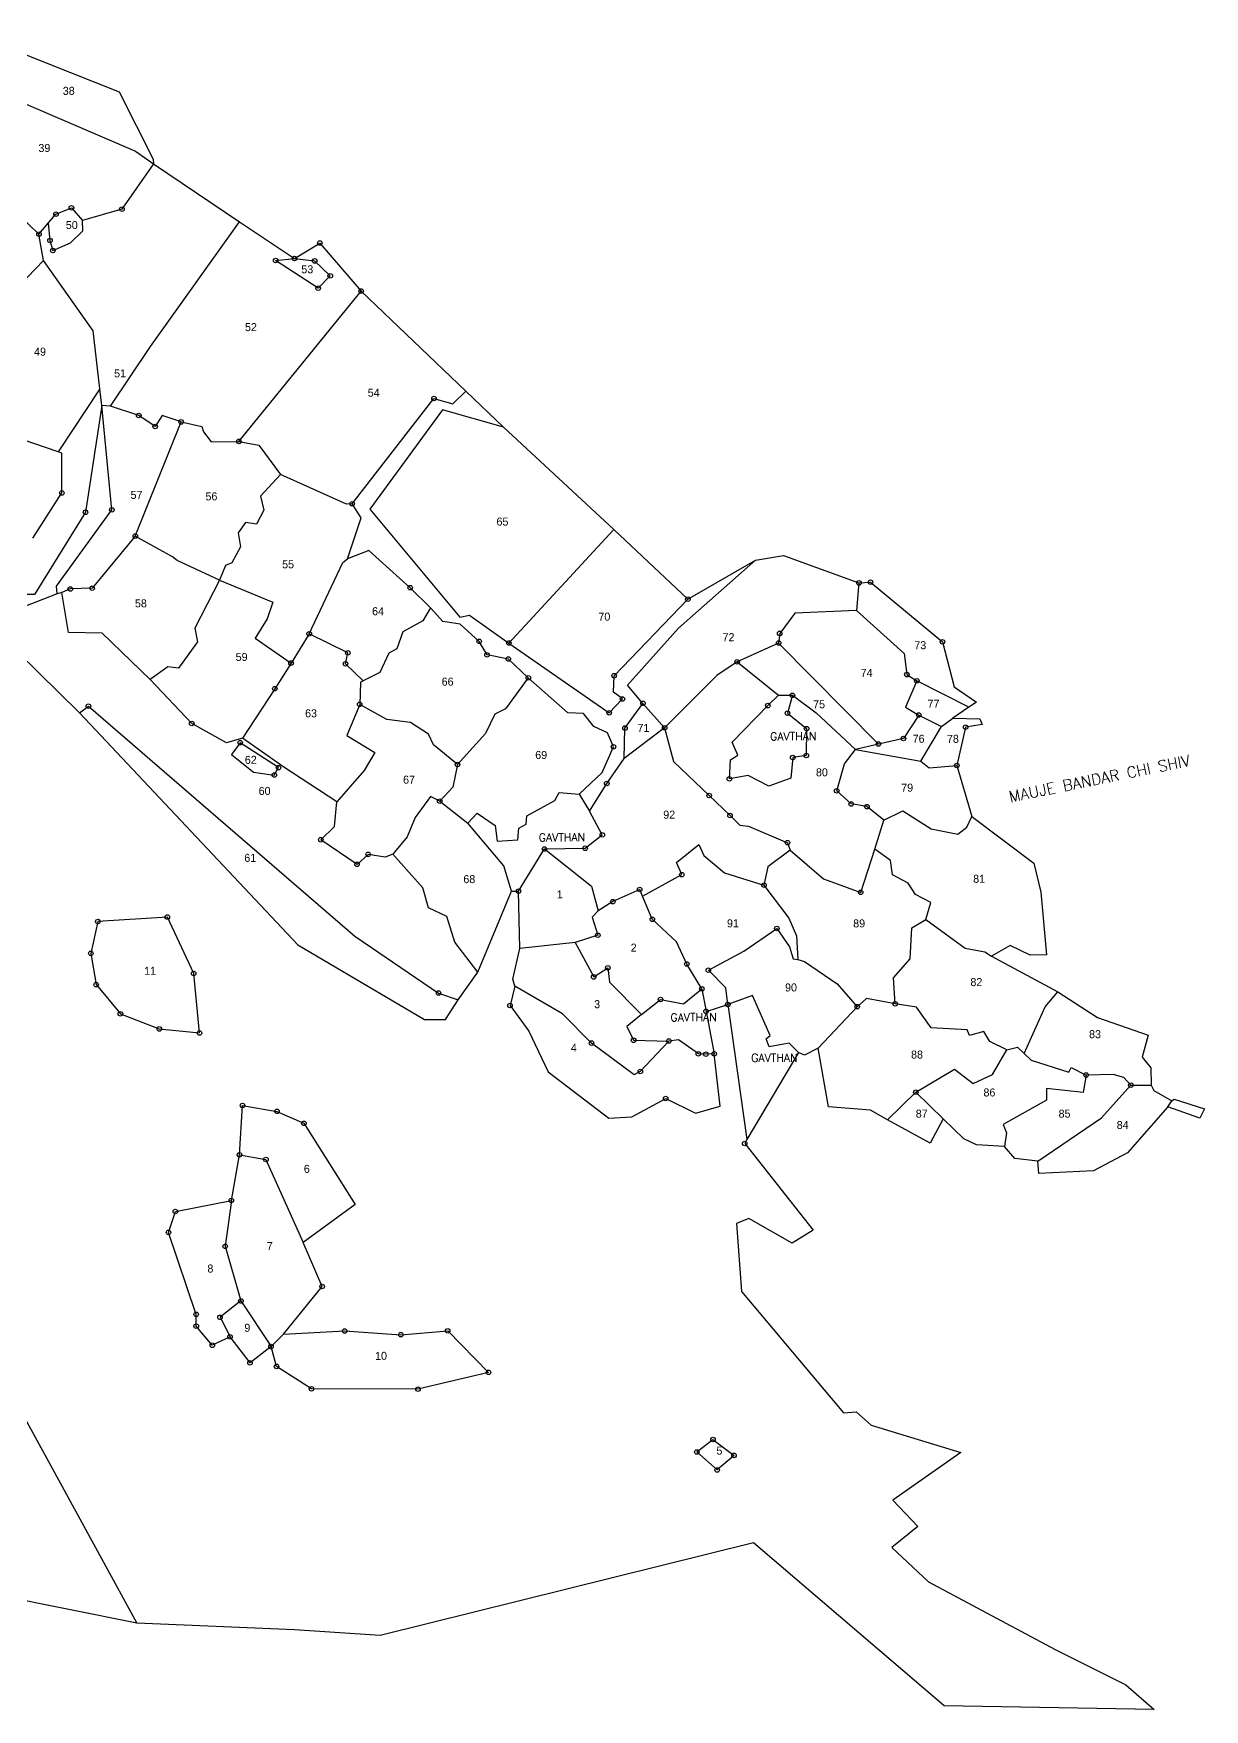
# Model space of a CAD drawing. Header units: metres. Extents: x 263410 to 265930, y 2158755 to 2160873.
# Drawn here: x 264609 to 265930, y 2158755 to 2160648 of the extents above; entities that cross this region are included whole.
import ezdxf

# ---------------------------------------------------------------- set-up
doc = ezdxf.new("R2010")
doc.units = ezdxf.units.M
for name, color, linetype in [('OFF', 1, 'Continuous'), ('POLY_PARCEL', 6, 'Continuous'), ('POLY_ROAD', 30, 'Continuous'), ('SYM_STONE', 1, 'Continuous'), ('TEXT_MAPIN', 7, 'Continuous'), ('TEXT_MAPOUT', 7, 'Continuous'), ('TEXT_PARCEL', 7, 'Continuous'), ('V_BOUND_LINE', 7, 'Continuous')]:
    doc.layers.add(name, color=color, linetype=linetype)
doc.styles.get("Standard").update_dxf_attribs({"font": 'simplex.shx'})
doc.styles.add('TEXT_MAP', font='KRDEV050.TTF', dxfattribs={"height": 1.8})

msp = doc.modelspace()

# ---------------------------------------------------------------- linework, layer by layer
at = {"layer": 'OFF'}
for p, q in [((264685.7, 2160227.5), (264685.5, 2160227.6)), ((264695.4, 2160226.9), (264685.7, 2160227.5)), ((265562, 2159845.4), (265536, 2159839.2)), ((265224.3, 2159788.9), (265235.8, 2159769.5))]:
    msp.add_line(p, q, dxfattribs=at)
at = {"layer": 'POLY_PARCEL'}
for p, q in [((264527.3, 2160599.2), (264723.7, 2160514.7)), ((264723.7, 2160514.7), (264743.8, 2160500.5)), ((264743.8, 2160500.5), (264708.3, 2160449.3)), ((264633.9, 2160443.7), (264651.3, 2160450.9)), ((264651.3, 2160450.9), (264663.9, 2160436.7)), ((264708.3, 2160449.3), (264663.9, 2160436.7)), ((264592.8, 2160442.2), (264614.7, 2160421.2)), ((264614.7, 2160421.2), (264625.1, 2160433.4)), ((264625.1, 2160433.4), (264633.9, 2160443.7)), ((264625.1, 2160433.4), (264627.1, 2160413.9)), ((264664.2, 2160425), (264663.9, 2160436.7)), ((264740.7, 2160294.3), (264840.9, 2160434.9)), ((264620, 2160391.3), (264614.7, 2160421.2)), ((264627.1, 2160413.9), (264630.4, 2160402.6)), ((264630.4, 2160402.6), (264650.3, 2160411.4)), ((264650.3, 2160411.4), (264664.2, 2160425)), ((264881.8, 2160391.3), (264903.1, 2160393.6)), ((264903.1, 2160393.6), (264925.8, 2160390.9)), ((264592.6, 2160363.1), (264620, 2160391.3)), ((264675.9, 2160312), (264620, 2160391.3)), ((264929.8, 2160360.1), (264881.8, 2160391.3)), ((264925.8, 2160390.9), (264943.4, 2160374.1)), ((264943.4, 2160374.1), (264929.8, 2160360.1)), ((264840.3, 2160187.1), (264978.2, 2160356.9)), ((264683.2, 2160246.4), (264675.9, 2160312)), ((264695.4, 2160226.9), (264740.7, 2160294.3)), ((264683.2, 2160246.4), (264636.5, 2160175.3)), ((264685.5, 2160227.6), (264683.2, 2160246.4)), ((264685.5, 2160227.6), (264667.2, 2160107.1)), ((264697, 2160109.8), (264685.5, 2160227.6)), ((264727.3, 2160216.4), (264695.4, 2160226.9)), ((264723.4, 2160080.2), (264775.2, 2160209.1)), ((264745.9, 2160203.9), (264727.3, 2160216.4)), ((264753.7, 2160216.5), (264745.9, 2160203.9)), ((264775.2, 2160209.1), (264753.7, 2160216.5)), ((264775.2, 2160209.1), (264798.6, 2160204.1)), ((264798.6, 2160204.1), (264800.5, 2160197.9)), ((264636.5, 2160175.3), (264595.8, 2160189.4)), ((264800.5, 2160197.9), (264809, 2160186.6)), ((264809, 2160186.6), (264840.3, 2160187.1)), ((264840.3, 2160187.1), (264862.9, 2160182.7)), ((264640.5, 2160173.8), (264636.5, 2160175.3)), ((264640.5, 2160128.9), (264640.5, 2160173.8)), ((264862.9, 2160182.7), (264887.1, 2160149.8)), ((264887.1, 2160149.8), (264864.6, 2160125.2)), ((264961.6, 2160116.4), (264887.1, 2160149.8)), ((264607.7, 2160077.9), (264640.5, 2160128.9)), ((264634.3, 2160023.6), (264697, 2160109.8)), ((264868.4, 2160109.3), (264860.3, 2160093.6)), ((264864.6, 2160125.2), (264868.4, 2160109.3)), ((264968.2, 2160116.7), (264961.6, 2160116.4)), ((264667.2, 2160107.1), (264609.7, 2160014.2)), ((264847.8, 2160095.6), (264839.4, 2160084)), ((264860.3, 2160093.6), (264847.8, 2160095.6)), ((264723.4, 2160080.2), (264674.8, 2160021.3)), ((264765.3, 2160056.9), (264723.4, 2160080.2)), ((264839.4, 2160084), (264842.2, 2160068.1)), ((265263.3, 2160087.5), (265145, 2159959.4)), ((264770.8, 2160052.5), (264765.3, 2160056.9)), ((264818.3, 2160030.6), (264770.8, 2160052.5)), ((264842.2, 2160068.1), (264832.4, 2160050)), ((264957.5, 2160050.5), (264962.9, 2160054.6)), ((264825.2, 2160047), (264818.3, 2160030.6)), ((264832.4, 2160050), (264825.2, 2160047)), ((264919.7, 2159969.8), (264957.5, 2160050.5)), ((264635.1, 2160015.1), (264584.1, 2159995.2)), ((264609.7, 2160014.2), (264601, 2160014.3)), ((264635.1, 2160015.1), (264634.3, 2160023.6)), ((264640.5, 2160016.4), (264635.1, 2160015.1)), ((264650, 2160020.5), (264640.5, 2160016.4)), ((264648, 2159971.3), (264640.5, 2160016.4)), ((264674.8, 2160021.3), (264650, 2160020.5)), ((264818.3, 2160030.6), (264790.6, 2159976.2)), ((264818.3, 2160030.6), (264878.6, 2160005.7)), ((265540, 2160027.3), (265537.2, 2159996.1)), ((264878.6, 2160005.7), (264872.2, 2159986.7)), ((265056.6, 2159999.2), (265048, 2159984.6)), ((265537.2, 2159996.1), (265467.8, 2159993.1)), ((265537.2, 2159996.1), (265591.1, 2159947.5)), ((264790.6, 2159976.2), (264793.6, 2159960.9)), ((264872.2, 2159986.7), (264858.8, 2159964.9)), ((265048, 2159984.6), (265025.3, 2159971.9)), ((265467.8, 2159993.1), (265450.6, 2159970.3)), ((264564.8, 2159974.7), (264660.5, 2159880.7)), ((264686.1, 2159970.7), (264648, 2159971.3)), ((264740, 2159918.3), (264686.1, 2159970.7)), ((264793.6, 2159960.9), (264772.2, 2159931)), ((264858.8, 2159964.9), (264899.2, 2159936.8)), ((264919.7, 2159969.8), (264899.2, 2159936.8)), ((264963.3, 2159948.3), (264919.7, 2159969.8)), ((265025.3, 2159971.9), (265018.5, 2159952.9)), ((265449.4, 2159959.4), (265402.5, 2159938.2)), ((265450.6, 2159970.3), (265449.4, 2159959.4)), ((265562, 2159845.4), (265449.4, 2159959.4)), ((264960.6, 2159936), (264963.3, 2159948.3)), ((265009.4, 2159948.1), (264999.4, 2159926.3)), ((265018.5, 2159952.9), (265009.4, 2159948.1)), ((265402.5, 2159938.2), (265379.8, 2159922.9)), ((265402.5, 2159938.2), (265449.3, 2159900.7)), ((265591.1, 2159947.5), (265594.1, 2159923.8)), ((264760, 2159932.6), (264740, 2159918.3)), ((264772.2, 2159931), (264760, 2159932.6)), ((264899.2, 2159936.8), (264880.8, 2159907.9)), ((264980.5, 2159916.8), (264960.6, 2159936)), ((264999.4, 2159926.3), (264980.5, 2159916.8)), ((265166.9, 2159920.1), (265141, 2159885)), ((265379.8, 2159922.9), (265320.7, 2159863.6)), ((265594.1, 2159923.8), (265605.3, 2159916.8)), ((264787.1, 2159868.5), (264740, 2159918.3)), ((264880.8, 2159907.9), (264844.3, 2159852.1)), ((264977.7, 2159915.4), (264976.6, 2159890.2)), ((264980.5, 2159916.8), (264977.7, 2159915.4)), ((265437.2, 2159888.8), (265449.3, 2159900.7)), ((265449.3, 2159900.7), (265464.9, 2159900.4)), ((265464.9, 2159900.4), (265459.4, 2159880.3)), ((265464.9, 2159900.4), (265491.8, 2159880.5)), ((265605.3, 2159916.8), (265592.5, 2159886.9)), ((265664.1, 2159886.9), (265605.3, 2159916.8)), ((264660.5, 2159880.7), (264670.5, 2159888.2)), ((264670.5, 2159888.2), (264783.9, 2159790.1)), ((264976.6, 2159890.2), (264962.1, 2159854.9)), ((265007.1, 2159873), (264976.6, 2159890.2)), ((265141, 2159885), (265129.2, 2159879.2)), ((265320.7, 2159863.6), (265296.3, 2159891.3)), ((265397.1, 2159847.5), (265437.2, 2159888.8)), ((265592.5, 2159886.9), (265607.5, 2159878.1)), ((264660.5, 2159880.7), (264906.8, 2159618.6)), ((264826.3, 2159846.6), (264787.1, 2159868.5)), ((265034, 2159869.7), (265007.1, 2159873)), ((265054.1, 2159856.5), (265034, 2159869.7)), ((265129.2, 2159879.2), (265118.5, 2159857.1)), ((265320.7, 2159863.6), (265275.2, 2159829.1)), ((265320.7, 2159863.6), (265330.8, 2159825.6)), ((265459.4, 2159880.3), (265480.9, 2159862.8)), ((265480.9, 2159862.8), (265480.6, 2159832.5)), ((265491.8, 2159880.5), (265536, 2159839.2)), ((265607.5, 2159878.1), (265590.2, 2159851.6)), ((265607.5, 2159878.1), (265633.2, 2159865)), ((265609.9, 2159826.2), (265633.2, 2159865)), ((265633.2, 2159865), (265646.1, 2159874.5)), ((264840.6, 2159851), (264826.3, 2159846.6)), ((264841.8, 2159846.9), (264832.1, 2159833.6)), ((264844.3, 2159852.1), (264840.6, 2159851)), ((264885, 2159818.7), (264841.8, 2159846.9)), ((264887.2, 2159821.8), (264844.3, 2159852.1)), ((264962.1, 2159854.9), (264993.8, 2159836)), ((265059.9, 2159844.3), (265054.1, 2159856.5)), ((265087, 2159822.3), (265059.9, 2159844.3)), ((265118.5, 2159857.1), (265087, 2159822.3)), ((265403.2, 2159832.9), (265397.1, 2159847.5)), ((265590.2, 2159851.6), (265562, 2159845.4)), ((264832.1, 2159833.6), (264856.8, 2159813.7)), ((264993.8, 2159836), (264981.8, 2159815.5)), ((265330.8, 2159825.6), (265370.9, 2159787.3)), ((265393.8, 2159806.1), (265395.1, 2159827.5)), ((265395.1, 2159827.5), (265403.2, 2159832.9)), ((265465.3, 2159830.1), (265463, 2159807)), ((265480.6, 2159832.5), (265465.3, 2159830.1)), ((265523.8, 2159823.2), (265536, 2159839.2)), ((265536, 2159839.2), (265609.9, 2159826.2)), ((265609.9, 2159826.2), (265619.1, 2159818.4)), ((264856.8, 2159813.7), (264880.2, 2159810.4)), ((264880.2, 2159810.4), (264885, 2159818.7)), ((264889.8, 2159820), (264887.2, 2159821.8)), ((264950.8, 2159780.1), (264889.8, 2159820)), ((264981.8, 2159815.5), (264950.8, 2159780.1)), ((265087, 2159822.3), (265081.8, 2159796.5)), ((265414.9, 2159809.9), (265393.8, 2159806.1)), ((265438.4, 2159797.7), (265414.9, 2159809.9)), ((265463, 2159807), (265438.4, 2159797.7)), ((265514.9, 2159792.6), (265523.8, 2159823.2)), ((265619.1, 2159818.4), (265650.5, 2159821.2)), ((264783.9, 2159790.1), (264971, 2159628.4)), ((265056.4, 2159786.2), (265039.1, 2159762.4)), ((265066.9, 2159780.8), (265056.4, 2159786.2)), ((265081.8, 2159796.5), (265066.9, 2159780.8)), ((265196.8, 2159781.6), (265201.6, 2159790.8)), ((265201.6, 2159790.8), (265224.3, 2159788.9)), ((265370.9, 2159787.3), (265394.5, 2159764.6)), ((265531.3, 2159777.7), (265514.9, 2159792.6)), ((264948.3, 2159752.2), (264950.8, 2159780.1)), ((265066.9, 2159780.8), (265098.8, 2159756.2)), ((265098.8, 2159756.2), (265109.1, 2159767.4)), ((265109.1, 2159767.4), (265129.6, 2159753.5)), ((265165.3, 2159764.2), (265196.8, 2159781.6)), ((265250.4, 2159742.8), (265235.8, 2159769.5)), ((265549, 2159774.7), (265531.3, 2159777.7)), ((265568.1, 2159759.5), (265549, 2159774.7)), ((265568.1, 2159759.5), (265589.5, 2159770.1)), ((265589.5, 2159770.1), (265621.5, 2159749.8)), ((264932.7, 2159737.3), (264948.3, 2159752.2)), ((265039.1, 2159762.4), (265030.3, 2159740.6)), ((265139.1, 2159707.7), (265098.8, 2159756.2)), ((265129.6, 2159753.5), (265131.7, 2159735.6)), ((265155.1, 2159737.3), (265156.1, 2159750.2)), ((265156.1, 2159750.2), (265164.3, 2159755)), ((265164.3, 2159755), (265165.3, 2159764.2)), ((265394.5, 2159764.6), (265405.7, 2159753.8)), ((265405.7, 2159753.8), (265415.3, 2159752.5)), ((265415.3, 2159752.5), (265459.4, 2159734)), ((265557.8, 2159726.8), (265568.1, 2159759.5)), ((265621.5, 2159749.8), (265651.5, 2159743.5)), ((265651.5, 2159743.5), (265661.7, 2159751.6)), ((265661.7, 2159751.6), (265667.2, 2159763.5)), ((264973.6, 2159709.5), (264932.7, 2159737.3)), ((265030.3, 2159740.6), (265014.2, 2159721.2)), ((265131.7, 2159735.6), (265155.1, 2159737.3)), ((265231, 2159727.7), (265250.4, 2159742.8)), ((265334.3, 2159711.5), (265359.2, 2159731.9)), ((265359.2, 2159731.9), (265365, 2159719.7)), ((265459.4, 2159734), (265462.5, 2159725.5)), ((264986.2, 2159720.8), (264973.6, 2159709.5)), ((265005.2, 2159717.5), (264986.2, 2159720.8)), ((265014.2, 2159721.2), (265005.2, 2159717.5)), ((265047.7, 2159683), (265014.2, 2159721.2)), ((265155.9, 2159679.3), (265185.1, 2159726.9)), ((265185.1, 2159726.9), (265231, 2159727.7)), ((265185.1, 2159726.9), (265238.1, 2159685)), ((265340.1, 2159697.9), (265334.3, 2159711.5)), ((265365, 2159719.7), (265388.2, 2159700.1)), ((265462.5, 2159725.5), (265437.3, 2159706.6)), ((265462.5, 2159725.5), (265500, 2159693.3)), ((265542, 2159677.9), (265557.8, 2159726.8)), ((265575.7, 2159714), (265557.8, 2159726.8)), ((265577.7, 2159697.7), (265575.7, 2159714)), ((265147.9, 2159679.4), (265139.1, 2159707.7)), ((265295.8, 2159673.5), (265340.1, 2159697.9)), ((265388.2, 2159700.1), (265432.8, 2159686)), ((265437.3, 2159706.6), (265432.8, 2159686)), ((265500, 2159693.3), (265542, 2159677.9)), ((265595.7, 2159688.2), (265577.7, 2159697.7)), ((265054.1, 2159660.6), (265047.7, 2159683)), ((265110, 2159587.8), (265147.9, 2159679.4)), ((265147.9, 2159679.4), (265155.9, 2159679.3)), ((265157.4, 2159614.4), (265155.9, 2159679.3)), ((265238.1, 2159685), (265245.9, 2159657.2)), ((265292.6, 2159681.1), (265262.3, 2159667.4)), ((265295.8, 2159673.5), (265292.6, 2159681.1)), ((265306.8, 2159647.5), (265295.8, 2159673.5)), ((265432.8, 2159686), (265460.9, 2159648.8)), ((265603.9, 2159675.4), (265595.7, 2159688.2)), ((265621, 2159666.3), (265603.9, 2159675.4)), ((265074.8, 2159650.8), (265054.1, 2159660.6)), ((265245.9, 2159657.2), (265238.8, 2159649.7)), ((265262.3, 2159667.4), (265245.9, 2159657.2)), ((265615.6, 2159647.2), (265621, 2159666.3)), ((264681.2, 2159645), (264673.2, 2159609)), ((264759.6, 2159650), (264681.2, 2159645)), ((264789.3, 2159586.3), (264759.6, 2159650)), ((265083.8, 2159621.6), (265074.8, 2159650.8)), ((265238.8, 2159649.7), (265245.3, 2159629.6)), ((265334.1, 2159622.1), (265306.8, 2159647.5)), ((265410, 2159611.5), (265447.3, 2159637.1)), ((265447.3, 2159637.1), (265461.6, 2159616.5)), ((265460.9, 2159648.8), (265469.7, 2159628.9)), ((265597.9, 2159602.7), (265599.8, 2159637.7)), ((265599.8, 2159637.7), (265615.6, 2159647.2)), ((265615.6, 2159647.2), (265659.9, 2159614.8)), ((264906.8, 2159618.6), (265049.6, 2159534.2)), ((264971, 2159628.4), (265065.6, 2159564.2)), ((265110, 2159587.8), (265083.8, 2159621.6)), ((265219.8, 2159621.4), (265157.4, 2159614.4)), ((265245.3, 2159629.6), (265219.8, 2159621.4)), ((265219.8, 2159621.4), (265240.7, 2159582.4)), ((265345.7, 2159597), (265334.1, 2159622.1)), ((265461.6, 2159616.5), (265465.8, 2159602.9)), ((265469.7, 2159628.9), (265471, 2159602.1)), ((264673.2, 2159609), (264679.3, 2159573.7)), ((265149.6, 2159579.7), (265157.4, 2159614.4)), ((265362.7, 2159568.9), (265345.7, 2159597)), ((265370.1, 2159590), (265410, 2159611.5)), ((265465.8, 2159602.9), (265471, 2159602.1)), ((265471, 2159602.1), (265478.7, 2159599.7)), ((265478.7, 2159599.7), (265515.6, 2159574.5)), ((265579.1, 2159581.2), (265597.9, 2159602.7)), ((265659.9, 2159614.8), (265682, 2159610.8)), ((265682, 2159610.8), (265689.7, 2159606)), ((264795.9, 2159519.1), (264789.3, 2159586.3)), ((265087.9, 2159556.4), (265110, 2159587.8)), ((265151.6, 2159571.9), (265149.6, 2159579.7)), ((265240.7, 2159582.4), (265256.6, 2159592.7)), ((265256.6, 2159592.7), (265258.4, 2159576.4)), ((265389.9, 2159570), (265370.1, 2159590)), ((265580.9, 2159552), (265579.1, 2159581.2)), ((264679.3, 2159573.7), (264706.6, 2159540.8)), ((265065.6, 2159564.2), (265087.9, 2159556.4)), ((265151.6, 2159571.9), (265146.3, 2159550.2)), ((265205.5, 2159540.9), (265151.6, 2159571.9)), ((265258.4, 2159576.4), (265294.7, 2159539.8)), ((265342, 2159551.9), (265362.7, 2159568.9)), ((265362.7, 2159568.9), (265367.5, 2159543.5)), ((265392, 2159551.3), (265389.9, 2159570)), ((265419.7, 2159561.3), (265392, 2159551.3)), ((265439.9, 2159516.2), (265419.7, 2159561.3)), ((265515.6, 2159574.5), (265538, 2159548.8)), ((265750.1, 2159548.5), (265764.5, 2159565.5)), ((264706.6, 2159540.8), (264750.5, 2159523.7)), ((265073.4, 2159534.3), (265087.9, 2159556.4)), ((265146.3, 2159550.2), (265167.6, 2159521)), ((265238.2, 2159507.7), (265205.5, 2159540.9)), ((265294.7, 2159539.8), (265316.1, 2159556.9)), ((265316.1, 2159556.9), (265342, 2159551.9)), ((265367.5, 2159543.5), (265392, 2159551.3)), ((265367.5, 2159543.5), (265376.7, 2159495.6)), ((265392, 2159551.3), (265413.3, 2159398.7)), ((265538, 2159548.8), (265494, 2159502.1)), ((265548.6, 2159558), (265538, 2159548.8)), ((265580.9, 2159552), (265548.6, 2159558)), ((265605, 2159548.3), (265580.9, 2159552)), ((265621.6, 2159525), (265605, 2159548.3)), ((265726.5, 2159495.9), (265750.1, 2159548.5)), ((264750.5, 2159523.7), (264795.9, 2159519.1)), ((265049.6, 2159534.2), (265073.4, 2159534.3)), ((265294.7, 2159539.8), (265278.1, 2159526.5)), ((265278.1, 2159526.5), (265285.7, 2159510.9)), ((265662.1, 2159522.7), (265621.6, 2159525)), ((265664.8, 2159516.3), (265662.1, 2159522.7)), ((265167.6, 2159521), (265189.2, 2159475.3)), ((265286.5, 2159471.9), (265238.2, 2159507.7)), ((265285.7, 2159510.9), (265325.5, 2159510)), ((265325.5, 2159510), (265293.3, 2159475.6)), ((265336.3, 2159511.4), (265325.5, 2159510)), ((265358.8, 2159495.5), (265336.3, 2159511.4)), ((265435.4, 2159512.6), (265439.9, 2159516.2)), ((265438.8, 2159503.6), (265435.4, 2159512.6)), ((265461.1, 2159507.6), (265438.8, 2159503.6)), ((265471.6, 2159496.9), (265461.1, 2159507.6)), ((265681.1, 2159520.8), (265664.8, 2159516.3)), ((265687.6, 2159509.6), (265681.1, 2159520.8)), ((265706.9, 2159500.1), (265687.6, 2159509.6)), ((265706.9, 2159500.1), (265718.8, 2159503.2)), ((265718.8, 2159503.2), (265726.5, 2159495.9)), ((265367.3, 2159495.2), (265358.8, 2159495.5)), ((265376.7, 2159495.6), (265367.3, 2159495.2)), ((265383.5, 2159436.5), (265376.7, 2159495.6)), ((265690.8, 2159472.2), (265706.9, 2159500.1)), ((265726.5, 2159495.9), (265734.5, 2159488.3)), ((265734.5, 2159488.3), (265776.7, 2159474.9)), ((265189.2, 2159475.3), (265257.6, 2159422.9)), ((265293.3, 2159475.6), (265286.5, 2159471.9)), ((265604.2, 2159452.2), (265648, 2159478.2)), ((265648, 2159478.2), (265668.8, 2159462)), ((265668.8, 2159462), (265690.8, 2159472.2)), ((265776.7, 2159474.9), (265779.4, 2159480)), ((265779.4, 2159480), (265796.4, 2159471.6)), ((265796.4, 2159471.6), (265793.1, 2159451.9)), ((265827, 2159472.4), (265796.4, 2159471.6)), ((265839, 2159468.7), (265827, 2159472.4)), ((265846.8, 2159460.2), (265839, 2159468.7)), ((265604.2, 2159452.2), (265572.2, 2159421.2)), ((265635.2, 2159422.1), (265604.2, 2159452.2)), ((265793.1, 2159451.9), (265751.6, 2159456.5)), ((265751.6, 2159456.5), (265751.6, 2159443.2)), ((265813.8, 2159423.4), (265846.8, 2159460.2)), ((265846.8, 2159460.2), (265869.9, 2159460.3)), ((264841, 2159381.5), (264844.4, 2159437.3)), ((264844.4, 2159437.3), (264883.3, 2159430.6)), ((264883.3, 2159430.6), (264913.7, 2159417.1)), ((265283.6, 2159424.3), (265321.9, 2159445.1)), ((265321.9, 2159445.1), (265355.7, 2159428.6)), ((265355.7, 2159428.6), (265383.5, 2159436.5)), ((265751.6, 2159443.2), (265702.8, 2159415.6)), ((265888.7, 2159435.9), (265893.1, 2159442.4)), ((264913.7, 2159417.1), (264971.6, 2159325.3)), ((265257.6, 2159422.9), (265283.6, 2159424.3)), ((265702.8, 2159415.6), (265706.4, 2159406.4)), ((265742, 2159374.3), (265813.8, 2159423.4)), ((265706.4, 2159406.4), (265704.2, 2159391.1)), ((264831.8, 2159329.9), (264841, 2159381.5)), ((264841, 2159381.5), (264870.8, 2159376.2)), ((264870.8, 2159376.2), (264912.9, 2159282.6)), ((264760.9, 2159294), (264768.6, 2159317.5)), ((264768.6, 2159317.5), (264831.8, 2159329.9)), ((264831.8, 2159329.9), (264824.9, 2159278.2)), ((264971.6, 2159325.3), (264912.9, 2159282.6)), ((264792.1, 2159201.4), (264760.9, 2159294)), ((264824.9, 2159278.2), (264842.6, 2159216.5)), ((264934.2, 2159232.8), (264912.9, 2159282.6)), ((264890.7, 2159179), (264934.2, 2159232.8)), ((264792.2, 2159188.1), (264792.1, 2159201.4)), ((264842.6, 2159216.5), (264819, 2159198.1)), ((264842.6, 2159216.5), (264876.6, 2159165)), ((264810.3, 2159166.5), (264792.2, 2159188.1)), ((264819, 2159198.1), (264830.3, 2159176)), ((264890.7, 2159179), (264959.7, 2159182.6)), ((264959.7, 2159182.6), (265023, 2159178.4)), ((265023, 2159178.4), (265075.9, 2159182.7)), ((265075.9, 2159182.7), (265122, 2159135.9)), ((264551.5, 2159170.5), (264725.1, 2158852.5)), ((264830.3, 2159176), (264810.3, 2159166.5)), ((264852.9, 2159146.6), (264830.3, 2159176)), ((264876.6, 2159165), (264852.9, 2159146.6)), ((264876.6, 2159165), (264890.7, 2159179)), ((264882.8, 2159142.6), (264876.6, 2159165)), ((264922.2, 2159117.3), (264882.8, 2159142.6)), ((265122, 2159135.9), (265042.4, 2159117)), ((265042.4, 2159117), (264922.2, 2159117.3)), ((265357.1, 2159046), (265375.3, 2159060)), ((265375.3, 2159060), (265399, 2159042.1)), ((265380, 2159025.7), (265357.1, 2159046)), ((265399, 2159042.1), (265380, 2159025.7))]:
    msp.add_line(p, q, dxfattribs=at)
at = {"layer": 'POLY_ROAD'}
for p, q in [((265081.9, 2160229.5), (265096.4, 2160243.9)), ((264968.2, 2160116.7), (265060.4, 2160235.6)), ((265070, 2160222.7), (264988.1, 2160110.7)), ((265060.4, 2160235.6), (265081.9, 2160229.5)), ((265138.9, 2160203.2), (265070, 2160222.7)), ((264978.4, 2160100.8), (264968.2, 2160116.7)), ((264988.1, 2160110.7), (265089.8, 2159988.8)), ((264962.9, 2160054.6), (264978.4, 2160100.8)), ((264987, 2160063.8), (264962.9, 2160054.6)), ((265033.6, 2160021.9), (264987, 2160063.8)), ((265336.4, 2159976.4), (265423.1, 2160053.1)), ((265056.6, 2159999.2), (265033.6, 2160021.9)), ((265070.6, 2159983.6), (265056.6, 2159999.2)), ((265263.8, 2159922.5), (265346.9, 2160009)), ((265090, 2159980.6), (265070.6, 2159983.6)), ((265089.8, 2159988.8), (265100.7, 2159990.8)), ((265111.5, 2159961.3), (265090, 2159980.6)), ((265100.7, 2159990.8), (265145, 2159959.4)), ((265278.8, 2159912), (265336.4, 2159976.4)), ((265120.3, 2159946.1), (265111.5, 2159961.3)), ((265145, 2159959.4), (265258.2, 2159880.7)), ((265144.4, 2159941.4), (265120.3, 2159946.1)), ((265166.9, 2159920.1), (265144.4, 2159941.4)), ((265211.6, 2159880.5), (265166.9, 2159920.1)), ((265262.9, 2159903.8), (265263.8, 2159922.5)), ((265273.1, 2159896.3), (265262.9, 2159903.8)), ((265296.3, 2159891.3), (265278.8, 2159912)), ((265258.2, 2159880.7), (265273.1, 2159896.3)), ((265276, 2159863.4), (265296.3, 2159891.3)), ((265229.1, 2159879.9), (265211.6, 2159880.5)), ((265240.7, 2159865.3), (265229.1, 2159879.9)), ((265256.4, 2159857.9), (265240.7, 2159865.3)), ((265275.2, 2159829.1), (265276, 2159863.4)), ((265263.1, 2159842.3), (265256.4, 2159857.9)), ((265250.3, 2159813.4), (265263.1, 2159842.3)), ((265255.4, 2159800.8), (265275.2, 2159829.1)), ((265224.3, 2159788.9), (265250.3, 2159813.4)), ((265235.8, 2159769.5), (265255.4, 2159800.8))]:
    msp.add_line(p, q, dxfattribs=at)
at = {"layer": 'SYM_STONE'}
for centre in [(264651.3, 2160450.9), (264708.3, 2160449.3), (264633.9, 2160443.7), (264614.7, 2160421.2), (264627.1, 2160413.9), (264931.6, 2160411.1), (264630.4, 2160402.6), (264881.8, 2160391.3), (264903.1, 2160393.6), (264925.8, 2160390.9), (264943.4, 2160374.1), (264929.8, 2160360.1), (264978.2, 2160356.9), (265060.4, 2160235.6), (264727.3, 2160216.4), (264745.9, 2160203.9), (264775.2, 2160209.1), (264840.3, 2160187.1), (264640.5, 2160128.9), (264667.2, 2160107.1), (264697, 2160109.8), (264968.2, 2160116.7), (264723.4, 2160080.2), (264650, 2160020.5), (264674.8, 2160021.3), (265033.6, 2160021.9), (265540, 2160027.3), (265553.1, 2160028.1), (265346.9, 2160009), (264919.7, 2159969.8), (265111.5, 2159961.3), (265145, 2159959.4), (265449.4, 2159959.4), (265450.6, 2159970.3), (265634.2, 2159960.8), (264899.2, 2159936.8), (264960.6, 2159936), (264963.3, 2159948.3), (265120.3, 2159946.1), (265144.4, 2159941.4), (265402.5, 2159938.2), (265166.9, 2159920.1), (265263.8, 2159922.5), (265594.1, 2159923.8), (265605.3, 2159916.8), (264880.8, 2159907.9), (265464.9, 2159900.4), (264670.5, 2159888.2), (264976.6, 2159890.2), (265258.2, 2159880.7), (265273.1, 2159896.3), (265296.3, 2159891.3), (265437.2, 2159888.8), (265459.4, 2159880.3), (264787.1, 2159868.5), (265276, 2159863.4), (265320.7, 2159863.6), (265480.9, 2159862.8), (265607.5, 2159878.1), (265660.4, 2159864.4), (264841.8, 2159846.9), (265263.1, 2159842.3), (265562, 2159845.4), (265590.2, 2159851.6), (265087, 2159822.3), (265465.3, 2159830.1), (265480.6, 2159832.5), (264880.2, 2159810.4), (264885, 2159818.7), (265393.8, 2159806.1), (265650.5, 2159821.2), (265255.4, 2159800.8), (265370.9, 2159787.3), (265514.9, 2159792.6), (265066.9, 2159780.8), (265531.3, 2159777.7), (265549, 2159774.7), (265394.5, 2159764.6), (264932.7, 2159737.3), (265185.1, 2159726.9), (265231, 2159727.7), (265250.4, 2159742.8), (265459.4, 2159734), (264973.6, 2159709.5), (264986.2, 2159720.8), (265340.1, 2159697.9), (265155.9, 2159679.3), (265292.6, 2159681.1), (265432.8, 2159686), (265542, 2159677.9), (265262.3, 2159667.4), (264681.2, 2159645), (264759.6, 2159650), (265306.8, 2159647.5), (265447.3, 2159637.1), (265245.3, 2159629.6), (264673.2, 2159609), (265345.7, 2159597), (264789.3, 2159586.3), (265240.7, 2159582.4), (265256.6, 2159592.7), (265370.1, 2159590), (264679.3, 2159573.7), (265065.6, 2159564.2), (265316.1, 2159556.9), (265362.7, 2159568.9), (264706.6, 2159540.8), (265146.3, 2159550.2), (265367.5, 2159543.5), (265392, 2159551.3), (265538, 2159548.8), (265580.9, 2159552), (264750.5, 2159523.7), (264795.9, 2159519.1), (265238.2, 2159507.7), (265285.7, 2159510.9), (265325.5, 2159510), (265358.8, 2159495.5), (265367.3, 2159495.2), (265376.7, 2159495.6), (265293.3, 2159475.6), (265796.4, 2159471.6), (265321.9, 2159445.1), (265604.2, 2159452.2), (265846.8, 2159460.2), (264844.4, 2159437.3), (264883.3, 2159430.6), (264913.7, 2159417.1), (265411.1, 2159394.4), (264841, 2159381.5), (264870.8, 2159376.2), (264831.8, 2159329.9), (264768.6, 2159317.5), (264760.9, 2159294), (264824.9, 2159278.2), (264842.6, 2159216.5), (264934.2, 2159232.8), (264792.1, 2159201.4), (264819, 2159198.1), (264792.2, 2159188.1), (264959.7, 2159182.6), (265023, 2159178.4), (265075.9, 2159182.7), (264810.3, 2159166.5), (264830.3, 2159176), (264876.6, 2159165), (264852.9, 2159146.6), (264882.8, 2159142.6), (265122, 2159135.9), (264922.2, 2159117.3), (265042.4, 2159117), (265357.1, 2159046), (265375.3, 2159060), (265399, 2159042.1), (265380, 2159025.7)]:
    msp.add_circle(centre, 2.56, dxfattribs=at)
at = {"layer": 'V_BOUND_LINE'}
for p, q in [((264539.3, 2160647.7), (264705.2, 2160581.8)), ((264705.2, 2160581.8), (264743.6, 2160505.9)), ((264743.6, 2160505.9), (264743.8, 2160500.5)), ((264743.8, 2160500.5), (264840.9, 2160434.9)), ((264840.9, 2160434.9), (264903.1, 2160393.6)), ((264903.1, 2160393.6), (264931.6, 2160411.1)), ((264931.6, 2160411.1), (264978.2, 2160356.9)), ((264978.2, 2160356.9), (265096.4, 2160243.9)), ((265096.4, 2160243.9), (265138.9, 2160203.2)), ((265138.9, 2160203.2), (265263.3, 2160087.5)), ((265263.3, 2160087.5), (265346.9, 2160009)), ((265346.9, 2160009), (265423.1, 2160053.1)), ((265423.1, 2160053.1), (265455, 2160058.3)), ((265455, 2160058.3), (265540, 2160027.3)), ((265540, 2160027.3), (265553.1, 2160028.1)), ((265553.1, 2160028.1), (265634.2, 2159960.8)), ((265634.2, 2159960.8), (265647.5, 2159909.9)), ((265647.5, 2159909.9), (265672.6, 2159892.6)), ((265664.1, 2159886.9), (265646.1, 2159874.5)), ((265672.6, 2159892.6), (265664.1, 2159886.9)), ((265646.1, 2159874.5), (265676.4, 2159874)), ((265660.4, 2159864.4), (265650.5, 2159821.2)), ((265679.1, 2159867.5), (265660.4, 2159864.4)), ((265676.4, 2159874), (265679.1, 2159867.5)), ((265650.5, 2159821.2), (265667.2, 2159763.5)), ((265667.2, 2159763.5), (265737.3, 2159710.8)), ((265737.3, 2159710.8), (265745.1, 2159678.2)), ((265745.1, 2159678.2), (265751.6, 2159607.3)), ((265710.7, 2159618), (265689.7, 2159606)), ((265733.2, 2159606.9), (265710.7, 2159618)), ((265689.7, 2159606), (265764.5, 2159565.5)), ((265751.6, 2159607.3), (265733.2, 2159606.9)), ((265764.5, 2159565.5), (265809.1, 2159536.5)), ((265809.1, 2159536.5), (265866.2, 2159516.6)), ((265866.2, 2159516.6), (265859.5, 2159491.8)), ((265471.6, 2159496.9), (265413.3, 2159398.7)), ((265478.4, 2159493.9), (265471.6, 2159496.9)), ((265494, 2159502.1), (265478.4, 2159493.9)), ((265505.8, 2159435.6), (265494, 2159502.1)), ((265859.5, 2159491.8), (265869.4, 2159479.6)), ((265869.4, 2159479.6), (265869.9, 2159460.3)), ((265869.9, 2159460.3), (265872.7, 2159454.2)), ((265872.7, 2159454.2), (265893.1, 2159442.4)), ((265553.1, 2159432), (265505.8, 2159435.6)), ((265572.2, 2159421.2), (265553.1, 2159432)), ((265888.7, 2159435.9), (265843.2, 2159383.8)), ((265924.8, 2159423.1), (265888.7, 2159435.9)), ((265893.1, 2159442.4), (265895.8, 2159444.4)), ((265895.8, 2159444.4), (265929.9, 2159433.3)), ((265929.9, 2159433.3), (265924.8, 2159423.1)), ((265620.4, 2159394.6), (265572.2, 2159421.2)), ((265635.2, 2159422.1), (265620.4, 2159394.6)), ((265658.4, 2159399.4), (265635.2, 2159422.1)), ((265413.3, 2159398.7), (265411.1, 2159394.4)), ((265411.1, 2159394.4), (265488.3, 2159296.3)), ((265672.7, 2159392.7), (265658.4, 2159399.4)), ((265704.2, 2159391.1), (265672.7, 2159392.7)), ((265715.8, 2159377.2), (265704.2, 2159391.1)), ((265742, 2159374.3), (265715.8, 2159377.2)), ((265743.1, 2159360.3), (265742, 2159374.3)), ((265843.2, 2159383.8), (265804.8, 2159363.3)), ((265804.8, 2159363.3), (265743.1, 2159360.3)), ((265415.9, 2159309.6), (265402, 2159303.8)), ((265402, 2159303.8), (265407.4, 2159227.1)), ((265464.5, 2159281.9), (265415.9, 2159309.6)), ((265488.3, 2159296.3), (265464.5, 2159281.9)), ((265407.4, 2159227.1), (265522.7, 2159090.2)), ((265522.7, 2159090.2), (265536.9, 2159091.3)), ((265536.9, 2159091.3), (265553.7, 2159076.4)), ((265553.7, 2159076.4), (265654.9, 2159045.5)), ((265654.9, 2159045.5), (265578.1, 2158991.6)), ((265578.1, 2158991.6), (265606.4, 2158961.8)), ((265606.4, 2158961.8), (265577, 2158938.3)), ((264725.1, 2158852.5), (264266, 2158945)), ((265421.1, 2158943.5), (264999.9, 2158838.8)), ((265636, 2158759.5), (265421.1, 2158943.5)), ((265577, 2158938.3), (265618.5, 2158899.4)), ((265618.5, 2158899.4), (265761.3, 2158823.1)), ((264903.1, 2158845.3), (264725.1, 2158852.5)), ((264999.9, 2158838.8), (264903.1, 2158845.3)), ((265761.3, 2158823.1), (265841.3, 2158783)), ((265841.3, 2158783), (265873, 2158755.2)), ((265873, 2158755.2), (265636, 2158759.5))]:
    msp.add_line(p, q, dxfattribs=at)

# ---------------------------------------------------------------- texts
at = {"layer": 'TEXT_MAPIN'}
for p in [(265439.8, 2159849.5), (265178.7, 2159735.4), (265327.3, 2159532.2), (265418.5, 2159486.5)]:
    msp.add_text('GAVTHAN', height=9.04, rotation=0.1968, dxfattribs=at).set_placement(p)
at = {"layer": 'TEXT_MAPOUT'}
msp.add_text('MAUJE BANDAR CHI SHIV', height=12.552, rotation=11.4919, dxfattribs=at).set_placement((265710.6, 2159779.5))
at = {"layer": 'TEXT_PARCEL', "style": 'TEXT_MAP'}
for s, p in [('38', (264641.6, 2160578.4)), ('39', (264614.1, 2160513.9)), ('50', (264645, 2160426.9)), ('53', (264910.8, 2160376.9)), ('52', (264847.2, 2160311.6)), ('49', (264609.2, 2160283.9)), ('51', (264699.5, 2160259.4)), ('54', (264985.7, 2160237.6)), ('57', (264718.1, 2160122.2)), ('56', (264802.6, 2160120.5)), ('65', (265131, 2160092)), ('55', (264889.1, 2160043.8)), ('58', (264723, 2159999.7)), ('64', (264990.6, 2159990.8)), ('70', (265246, 2159984.7)), ('72', (265386.1, 2159961.5)), ('73', (265602.5, 2159952.4)), ('59', (264836.7, 2159939.2)), ('66', (265069.1, 2159911.3)), ('74', (265542, 2159921.2)), ('63', (264915, 2159875.5)), ('75', (265488.3, 2159885.7)), ('77', (265617.4, 2159886.3)), ('71', (265290.1, 2159859.1)), ('76', (265600.6, 2159846.8)), ('78', (265639.3, 2159846.7)), ('62', (264847, 2159823)), ('69', (265174.7, 2159828.5)), ('67', (265025.6, 2159800.6)), ('80', (265491.5, 2159808.9)), ('60', (264862.6, 2159787.9)), ('79', (265587.7, 2159791.6)), ('92', (265319.2, 2159761.1)), ('61', (264846.4, 2159712.3)), ('68', (265093.6, 2159688.3)), ('81', (265668.9, 2159688.7)), ('1', (265199, 2159671.1)), ('91', (265391.1, 2159638.4)), ('89', (265533.5, 2159638.3)), ('2', (265282.4, 2159610.9)), ('11', (264733.4, 2159584.8)), ('82', (265665.8, 2159572)), ('90', (265456.6, 2159566)), ('3', (265241.2, 2159547.1)), ('83', (265799.7, 2159513.2)), ('4', (265214.9, 2159497.9)), ('88', (265598.8, 2159490.2)), ('86', (265680.5, 2159447.4)), ('87', (265604.1, 2159423.5)), ('85', (265765.3, 2159423.5)), ('84', (265830.9, 2159410.7)), ('6', (264913.6, 2159361.1)), ('7', (264871.8, 2159274)), ('8', (264804.8, 2159248.6)), ('9', (264846.5, 2159181.7)), ('10', (264994, 2159150)), ('5', (265379.2, 2159043))]:
    msp.add_text(s, height=9.04, rotation=0.1968, dxfattribs=at).set_placement(p)

doc.saveas('drawing.dxf')
